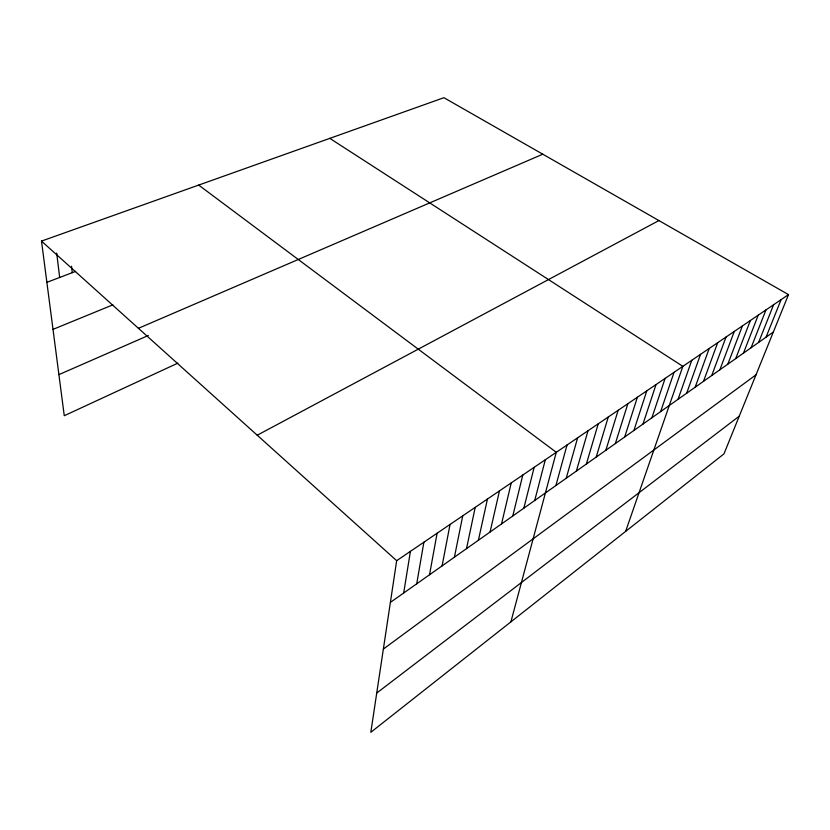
<?xml version="1.0" encoding="UTF-8"?>
<svg xmlns="http://www.w3.org/2000/svg" width="830" height="830" viewBox="0 0 830 830"><rect width="100%" height="100%" fill="white"/><g stroke="black" fill="none" stroke-linecap="round" stroke-linejoin="round"><path stroke-width="1.25" d="M788.5 294.619L396.667 560.686L370.823 732.299L723.978 453.865L788.5 294.619L443.926 97.701L41.5 241.094L64.263 415.716L177.838 363.146M403.681 593.014L410.414 551.359M416.722 583.801L423.881 542.208M429.525 574.765L437.099 533.244M442.079 565.904L450.047 524.446M454.404 557.2L462.756 515.814M466.512 548.651L475.217 507.348M478.391 540.268L487.449 499.048M490.063 532.03L499.463 490.893M501.528 523.938L511.239 482.894M512.784 515.98L522.807 475.03M523.844 508.178L534.167 467.321M534.717 500.5L545.32 459.747M510.896 621.857L556.287 452.309L198.692 185.09M555.903 485.54L567.046 444.994M566.226 478.246L577.628 437.815M576.383 471.077L588.024 430.749M586.364 464.032L598.233 423.819M596.189 457.102L608.276 417.002M605.848 450.285L618.153 410.29M615.352 443.573L627.854 403.702M624.7 436.974L637.399 397.217M633.902 430.469L646.788 390.847M642.96 424.078L656.032 384.57M651.872 417.791L665.121 378.397M660.649 411.587L674.053 372.328M625.633 531.408L682.851 366.352L329.8 138.361M678.048 399.303L691.774 360.303M686.669 393.213L700.551 354.337M695.167 387.226L709.183 348.476M703.529 381.323L717.68 342.707M711.756 375.502L726.053 337.022M719.869 369.786L734.28 331.429M727.848 364.142L742.394 325.931M735.712 358.591L750.372 320.515M743.462 353.124L758.226 315.172M751.098 347.729L765.966 309.922M758.62 342.417L773.591 304.745M766.038 337.188L781.103 299.64M376.737 693.05L739.25 416.172M383.367 649.05L755.995 374.828M390.391 602.393L773.342 332.031M257.227 435.221L658.916 220.562M58.909 374.62L148.3 335.507M138.423 328.317L542.81 154.204M53.006 329.375L112.828 304.859M46.874 282.345L75.634 271.389M41.5 241.094L396.667 560.686M56.71 253.088L59.656 277.479M71.536 266.285L72.241 272.676"/></g></svg>
